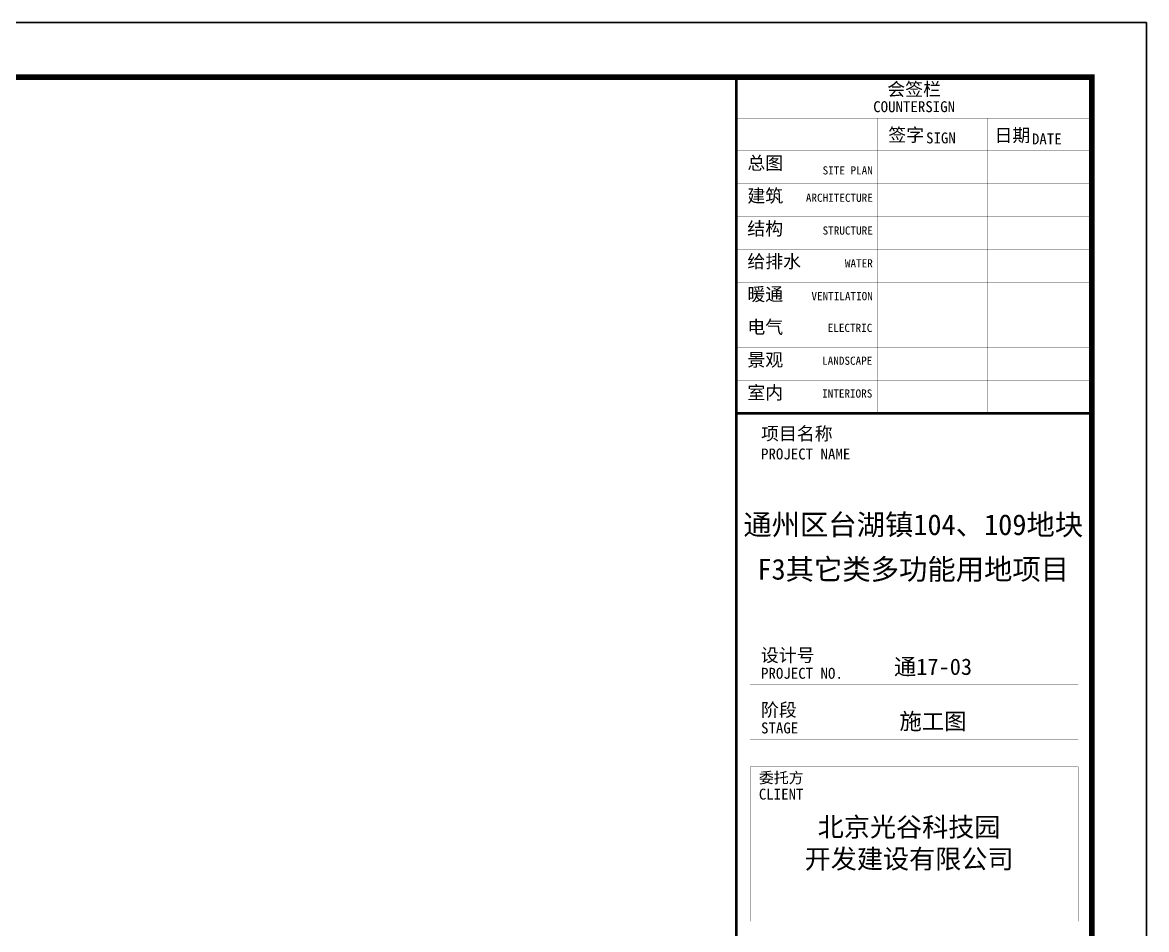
# Model space of a CAD drawing. Extents: x 776418 to 2076422, y -1170708 to 498544.
# Drawn here: x 971974 to 992531, y -40181 to -23591 of the extents above; entities that cross this region are included whole.
import ezdxf
from ezdxf.enums import TextEntityAlignment as Align

# ---------------------------------------------------------------- set-up
doc = ezdxf.new("R2010")
doc.units = 0
doc.header["$LTSCALE"] = 1000
doc.header["$MEASUREMENT"] = 0
doc.layers.get('0').update_dxf_attribs({"linetype": 'CONTINUOUS'})
for name, color, linetype in [('DIM-动力', 3, 'CONTINUOUS'), ('SHEET_LINE', 6, 'CONTINUOUS'), ('SHEET_TEXT', 7, 'CONTINUOUS'), ('TEL_TITLE', 7, 'CONTINUOUS'), ('WIRE-通讯', 4, 'CONTINUOUS'), ('字', 7, 'CONTINUOUS')]:
    doc.layers.add(name, color=color, linetype=linetype)
doc.styles.add('华文细黑', font='STXIHEI.TTF')

# ---------------------------------------------------------------- blocks, each defined once
blk = doc.blocks.new('A$C00115E70')
at = {"layer": 'WIRE-通讯', "ltscale": 0.001}
blk.add_lwpolyline([(-84100, 59400), (0, 59400), (0, 0), (-84100, 0)], close=True, dxfattribs=at)
blk = doc.blocks.new('A$C51FB5BAD')
at = {"layer": 'SHEET_LINE', "const_width": 50}
for points in [[(-6500, 0), (-6500, -6150), (0, -6150), (0, 0)], [(-6500, -57400), (0, -57400), (0, -6150), (-6500, -6150)]]:
    blk.add_lwpolyline(points, close=True, dxfattribs=at)
at = {"layer": 'SHEET_LINE'}
for points, const_width in [([(-6500, -750), (0, -750)], 5), ([(-3914.477304461878, -750), (-3914.477304461878, -6150)], 5), ([(-1910.067170055583, -750), (-1910.067170055583, -6150)], 5), ([(-6500, -1350), (0, -1350)], 5), ([(-6500, -1950), (0, -1950)], 5), ([(-6500, -2550), (0, -2550)], 5), ([(-6500, -3150), (0, -3150)], 5), ([(-6500, -3750), (0, -3750)], 5), ([(-6500, -4350), (0, -4350)], 5), ([(-6500, -4950), (0, -4950)], 5), ([(-6500, -4950), (0, -4950)], 5), ([(-6500, -5550), (0, -5550)], 5), ([(-6500, -6150), (0, -6150)], 5), ([(-6250, -11113.48509076308), (-250, -11113.48509076308)], 5), ([(-6250, -12113.48509076308), (-250, -12113.48509076308)], 5), ([(-250, -15439.90927883727), (-250, -12613.48509076354), (-6250, -12613.48509076354), (-6250, -15439.90927883727)], 4.999999999999995), ([(-6250, -15439.90927883727), (-250, -15439.90927883727)], 4.999999999999995)]:
    blk.add_lwpolyline(points, dxfattribs=dict(at, const_width=const_width))
at = {"layer": 'SHEET_TEXT', "style": '华文细黑'}
for s, height, p in [('会签栏', 240, (-3250, -100)), ('COUNTERSIGN', 200, (-3250, -440.2262921354268))]:
    blk.add_text(s, height=height, dxfattribs=at).set_placement(p, align=Align.TOP_CENTER)
for s, height, p in [('签字', 240, (-3722.245963978115, -936.5940850221086)), ('SIGN', 200, (-3032.005426887888, -1011.549254495651)), ('日期', 240, (-1779.201240960974, -942.1553758850787)), ('DATE', 200, (-1095.922043231316, -1030.421512268716)), ('总图', 240, (-6299.999999999534, -1450)), ('建筑', 240, (-6299.999999999534, -2050)), ('结构', 240, (-6299.999999999534, -2650)), ('给排水', 240, (-6299.999999999534, -3250)), ('暖通', 240, (-6299.999999999534, -3850)), ('电气', 240, (-6299.999999999534, -4450)), ('景观', 240, (-6299.999999999534, -5050)), ('室内', 240, (-6299.999999999534, -5650)), ('项目名称', 240, (-6049.999999999534, -6399.667324020062)), ('PROJECT NAME', 200, (-6049.999999999534, -6792.131826491561)), ('设计号', 240, (-6054.465229523368, -10452.10351998219)), ('PROJECT NO.', 200, (-6049.999999999534, -10803.4513979461)), ('阶段', 240, (-6049.999999999534, -11453.08029625774)), ('STAGE', 200, (-6049.999999999534, -11803.4513979461)), ('委托方', 200, (-6089.72352226777, -12713.9926520749)), ('CLIENT', 200, (-6089.72352226777, -13013.9926520749))]:
    blk.add_text(s, height=height, dxfattribs=at).set_placement(p, align=Align.TOP_LEFT)
for s, p in [('SITE PLAN', (-4005.562734563835, -1630.151823223568)), ('ARCHITECTURE', (-4005.562734563835, -2130.151823223568)), ('STRUCTURE', (-4005.562734563835, -2730.151823223568)), ('WATER', (-4005.562734563835, -3330.151823223568)), ('VENTILATION', (-4005.562734563835, -3930.151823223568)), ('ELECTRIC', (-4014.477304461878, -4511.357643815223)), ('LANDSCAPE', (-4014.477304461878, -5111.357643815223)), ('INTERIORS', (-4014.477304461878, -5711.357643815223))]:
    blk.add_text(s, height=150, dxfattribs=at).set_placement(p, align=Align.TOP_RIGHT)
at = {"layer": '字', "width": 78154.15673822165, "attachment_point": 5, "style": '华文细黑'}
for s, insert, char_height in [('通州区台湖镇104、109地块', (-3266.510889182799, -8206.425747028086), 380), ('F3其它类多功能用地项目', (-3266.510889182799, -9022.525940421503), 380), ('通17-03', (-2905.68302814709, -10797.34190378175), 299.9999999999997), ('施工图', (-2905.68302814709, -11797.34190378175), 299.9999999999997), ('北京光谷科技园\\P开发建设有限公司', (-3342.695528067648, -14026.72747483291), 350)]:
    blk.add_mtext(s, dxfattribs=dict(at, insert=insert, char_height=char_height))

msp = doc.modelspace()

# ---------------------------------------------------------------- linework, layer by layer
at = {"layer": 'DIM-动力', "ltscale": 0.001}
msp.add_lwpolyline([(908431.4639519872, -82991.37450312637), (992531.4639519872, -82991.37450312637), (992531.4639519872, -23591.37450312636), (908431.4639519872, -23591.37450312636)], close=True, dxfattribs=at)
at = {"layer": 'TEL_TITLE'}
msp.add_lwpolyline([(908431.4639519872, -82991.37450312614), (992531.4639519872, -82991.37450312614), (992531.4639519872, -23591.37450312613), (908431.4639519872, -23591.37450312613)], close=True, dxfattribs=at)
at = {"layer": 'TEL_TITLE', "const_width": 100}
msp.add_lwpolyline([(910931.4639519872, -81991.37450312614), (991531.4639519872, -81991.37450312614), (991531.4639519872, -24591.37450312613), (910931.4639519872, -24591.37450312613)], close=True, dxfattribs=at)

# ---------------------------------------------------------------- block references
msp.add_blockref('A$C51FB5BAD', (991531.4639519872, -24591.37450312613))
at = {"layer": 'WIRE-通讯', "ltscale": 0.001}
msp.add_blockref('A$C00115E70', (992531.4639519872, -82991.37450312637), dxfattribs=at)

doc.saveas('drawing.dxf')
